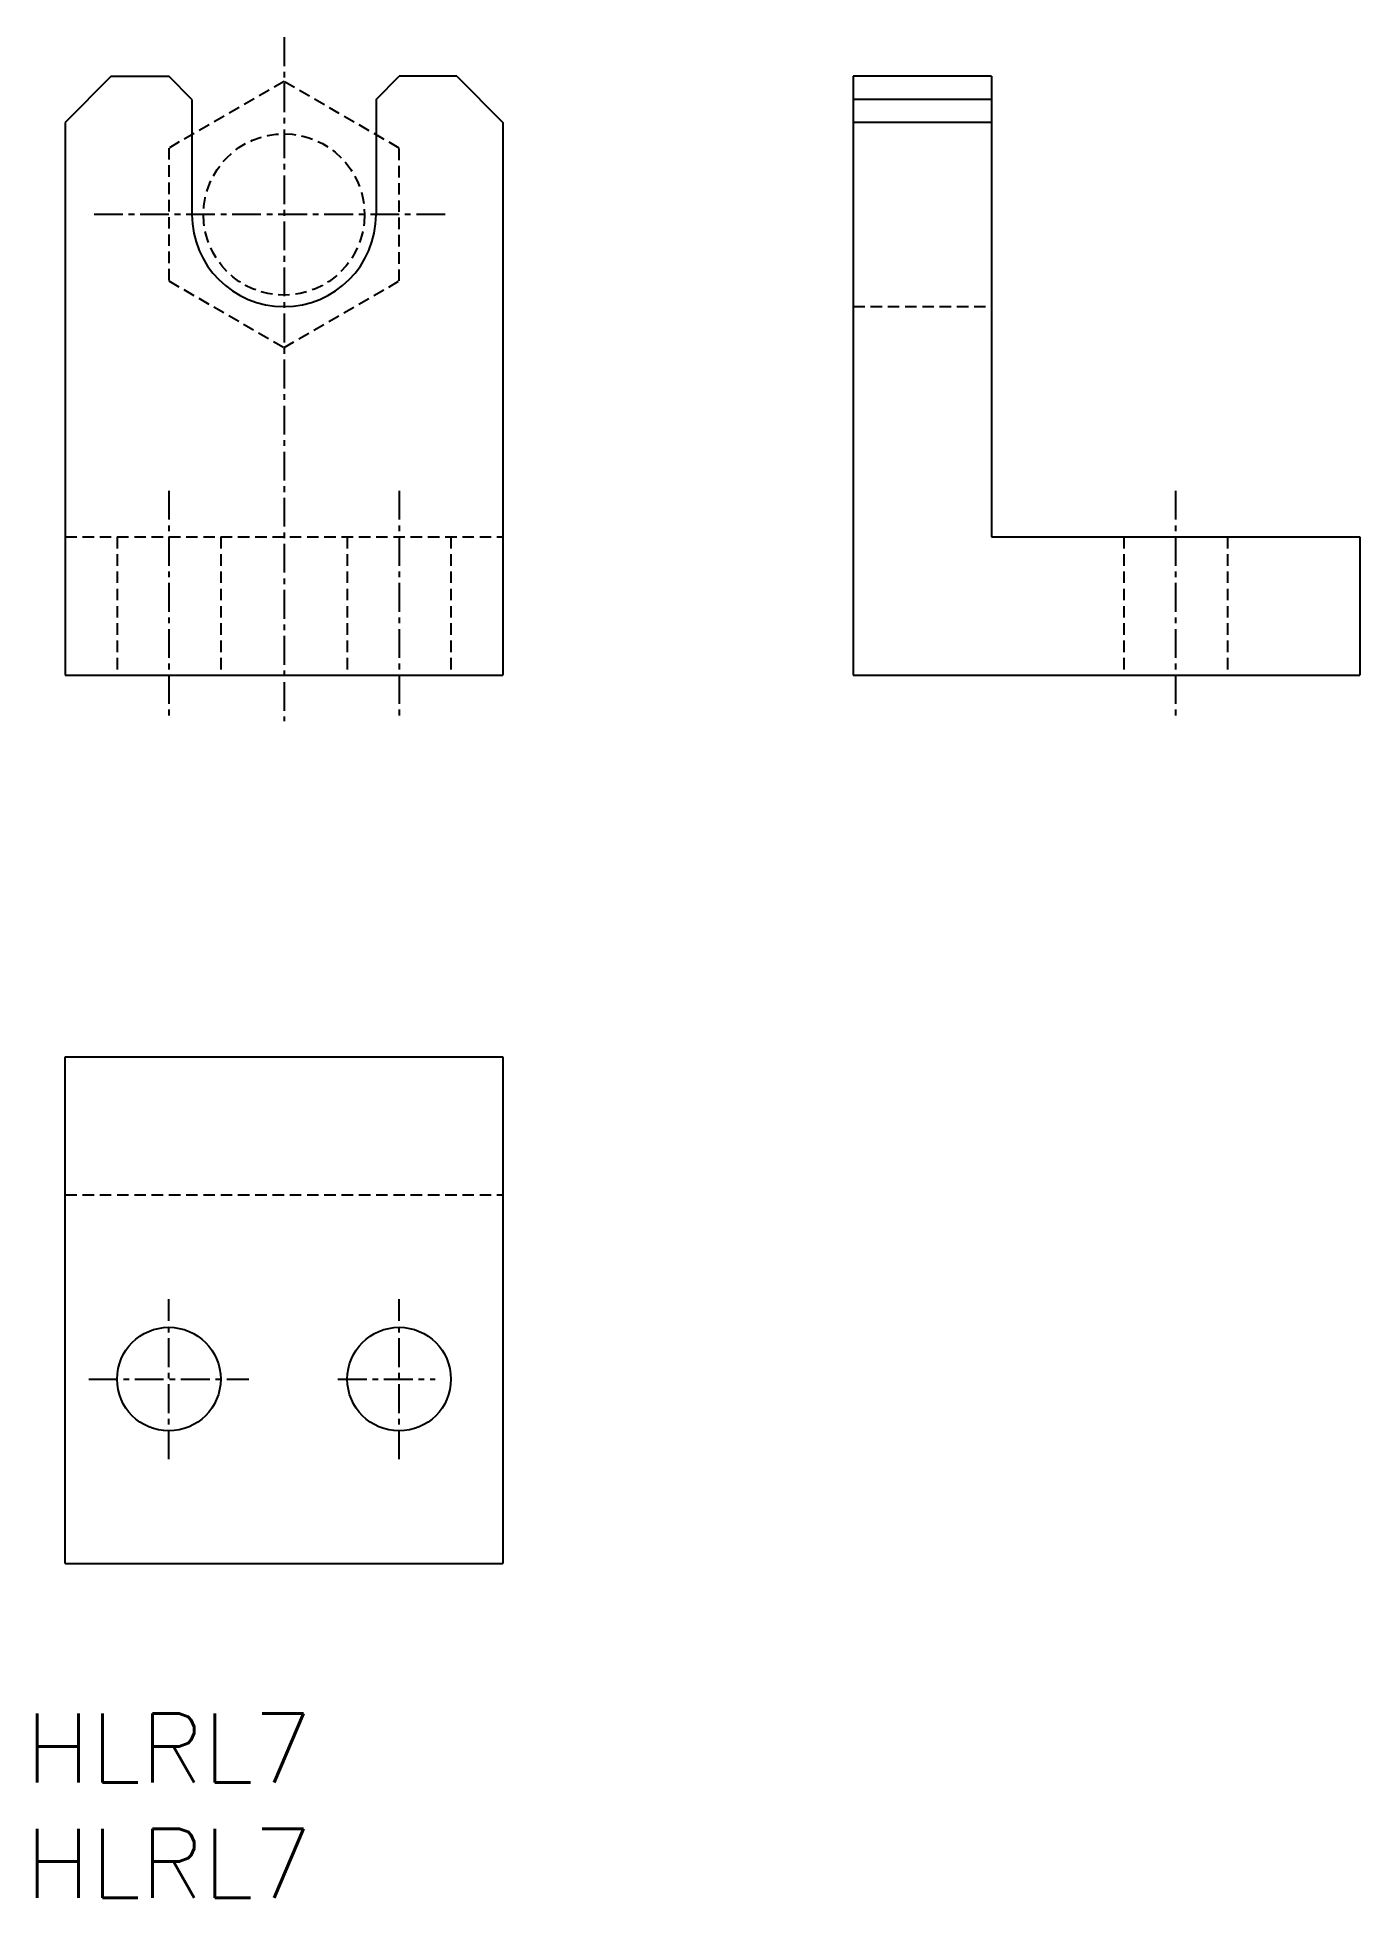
# Model space of a CAD drawing. Extents: x 112.2 to 169.7, y 57.6 to 138.4.
import ezdxf
from ezdxf.enums import TextEntityAlignment as Align

# ---------------------------------------------------------------- set-up
doc = ezdxf.new("R2010")
doc.units = 0
doc.linetypes.add('CENTER', pattern=[2, 1.25, -0.25, 0.25, -0.25])
doc.linetypes.add('DASHED', pattern=[0.75, 0.5, -0.25])
doc.layers.get('0').update_dxf_attribs({"linetype": 'CONTINUOUS'})
doc.layers.add('CENTER', color=1, linetype='CENTER')
doc.styles.get("Standard").update_dxf_attribs({"font": 'txt.shx', "bigfont": 'extfont.shx'})

msp = doc.modelspace()

# ---------------------------------------------------------------- linework, layer by layer
at = {"color": 7, "linetype": 'CONTINUOUS'}
for p, q in [((115.461, 136.731), (113.461, 134.731)), ((130.461, 136.731), (132.461, 134.731)), ((153.685, 136.731), (147.685, 136.731)), ((147.685, 136.731), (147.685, 110.731)), ((153.685, 136.731), (153.685, 116.731)), ((153.685, 135.731), (147.685, 135.731)), ((113.461, 134.731), (113.461, 110.731)), ((132.461, 134.731), (132.461, 110.731)), ((153.685, 134.731), (147.685, 134.731)), ((153.685, 116.731), (169.685, 116.731)), ((169.685, 116.731), (169.685, 110.731)), ((113.461, 110.731), (132.461, 110.731)), ((147.685, 110.731), (169.685, 110.731)), ((113.461, 72.162), (113.461, 94.162)), ((113.461, 94.162), (132.461, 94.162)), ((132.461, 94.162), (132.461, 72.162)), ((113.461, 72.162), (132.461, 72.162))]:
    msp.add_line(p, q, dxfattribs=at)
for p, q in [((115.461, 136.731), (117.961, 136.731)), ((118.961, 135.731), (117.961, 136.731)), ((126.961, 135.731), (127.961, 136.731)), ((130.461, 136.731), (127.961, 136.731)), ((118.961, 135.731), (118.961, 130.731)), ((126.961, 135.731), (126.961, 130.731))]:
    msp.add_line(p, q)
at = {"color": 3, "linetype": 'DASHED'}
for p, q in [((147.685, 126.731), (153.685, 126.731)), ((113.461, 116.731), (132.461, 116.731)), ((115.711, 116.731), (115.711, 110.731)), ((120.211, 116.731), (120.211, 110.731)), ((125.711, 116.731), (125.711, 110.731)), ((130.211, 116.731), (130.211, 110.731)), ((159.435, 116.731), (159.435, 110.731)), ((163.935, 116.731), (163.935, 110.731)), ((113.461, 88.162), (132.461, 88.162))]:
    msp.add_line(p, q, dxfattribs=at)
msp.add_lwpolyline([(127.961, 127.844), (127.961, 133.618), (122.961, 136.505), (117.961, 133.618), (117.961, 127.844), (122.961, 124.958)], close=True, dxfattribs=at)
msp.add_circle((122.961, 130.731), 3.5, dxfattribs=at)
for centre in [(117.961, 80.162), (127.961, 80.162)]:
    msp.add_circle(centre, 2.25)
msp.add_arc((122.961, 130.731), 4, 180, 0)
at = {"layer": 'CENTER', "color": 1, "linetype": 'CENTER'}
for p, q in [((122.961, 138.429), (122.961, 108.731)), ((129.961, 130.731), (114.461, 130.731)), ((117.961, 118.731), (117.961, 108.731)), ((127.961, 118.731), (127.961, 108.731)), ((161.685, 118.731), (161.685, 108.731)), ((117.961, 76.685), (117.961, 83.639)), ((127.961, 76.685), (127.961, 83.639)), ((114.484, 80.162), (121.438, 80.162)), ((125.302, 80.162), (129.529, 80.162))]:
    msp.add_line(p, q, dxfattribs=at)

# ---------------------------------------------------------------- texts
at = {"color": 7, "linetype": 'CONTINUOUS'}
for p in [(111.728, 64.14), (111.728, 59.14)]:
    msp.add_text('HLRL7', height=3, dxfattribs=at).set_placement(p, align=Align.MIDDLE_LEFT)

doc.saveas('drawing.dxf')
